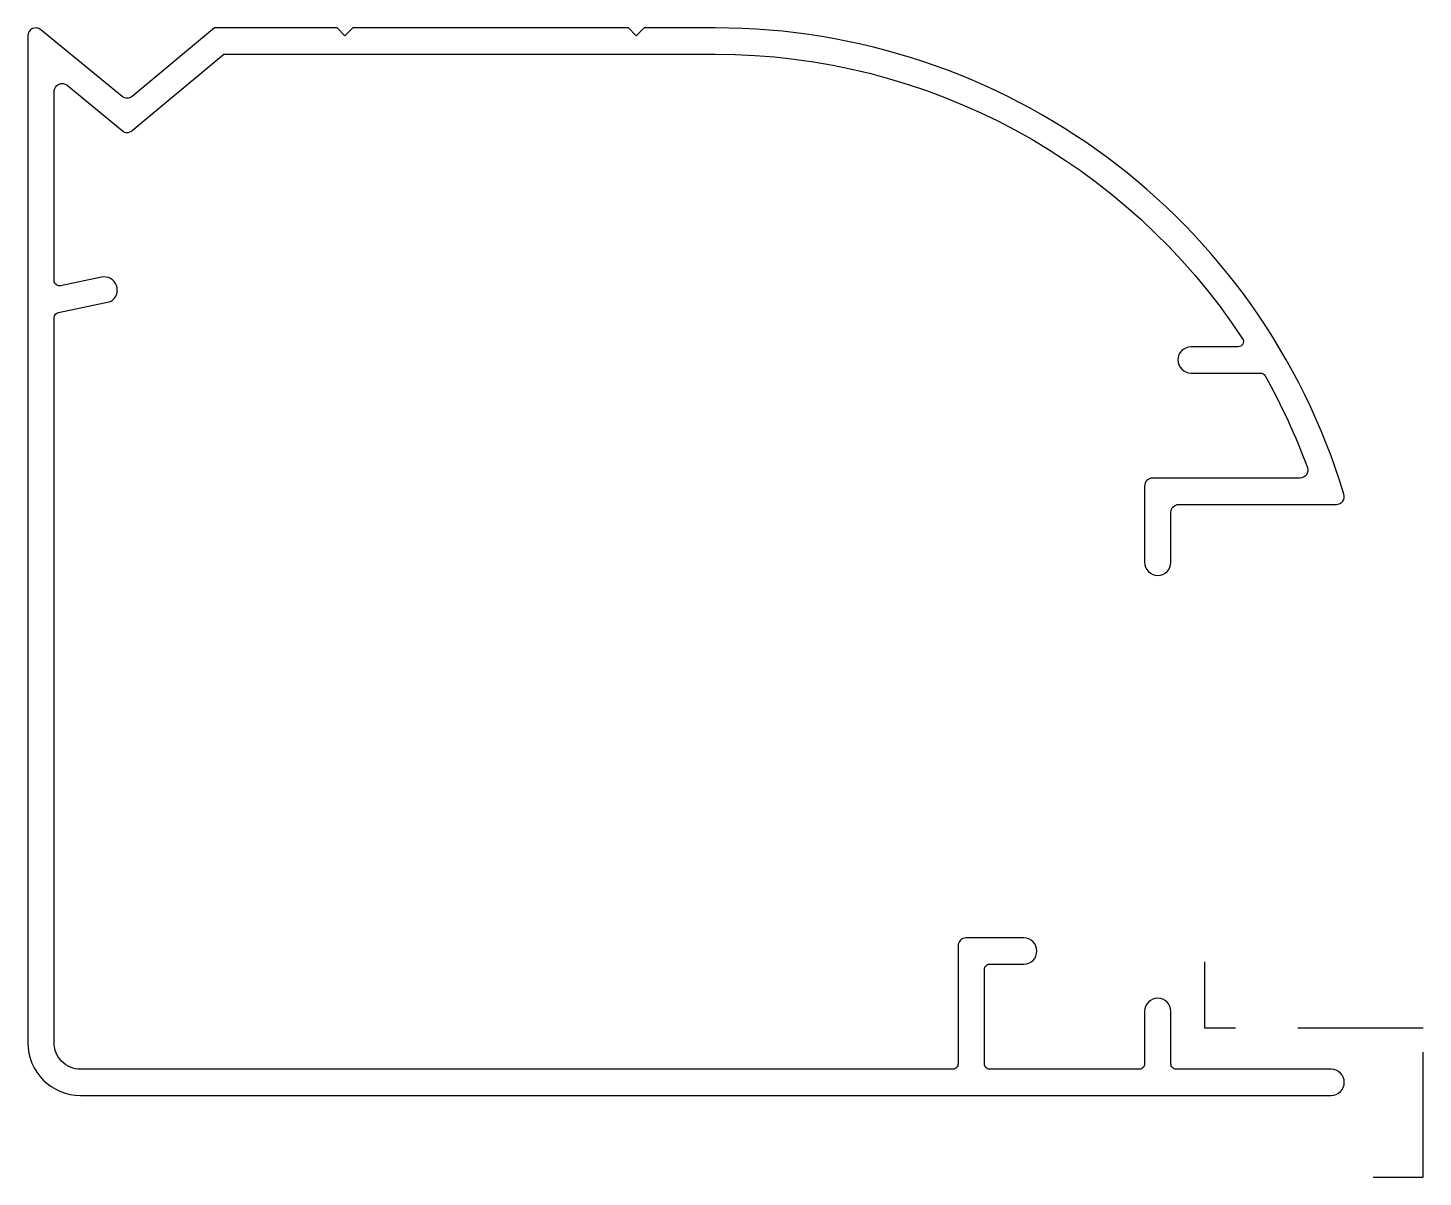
# Model space of a CAD drawing. Extents: x 685.1 to 738.2, y -49.8 to -6.
import ezdxf

# ---------------------------------------------------------------- set-up
doc = ezdxf.new("R2010")
doc.units = 0
doc.header["$LTSCALE"] = 15
doc.linetypes.add('HIDDEN', pattern=[9.525, 6.35, -3.175])
doc.layers.get('0').update_dxf_attribs({"linetype": 'CONTINUOUS'})

msp = doc.modelspace()

# ---------------------------------------------------------------- linework, layer by layer
at = {"color": 0, "linetype": 'CONTINUOUS', "ltscale": 0.05}
for p, q in [((728.875, -18.647), (728.875, -18.647)), ((723.506, -41.15), (723.506, -41.15)), ((735.206, -46.147), (735.206, -46.147))]:
    msp.add_line(p, q, dxfattribs=at)
at = {"color": 0, "linetype": 'HIDDEN', "ltscale": 0.05}
for p, q in [((729.901, -44.082), (729.901, -41.565)), ((738.204, -44.082), (729.901, -44.082)), ((738.204, -49.755), (738.204, -44.082)), ((736.306, -49.755), (738.204, -49.755))]:
    msp.add_line(p, q, dxfattribs=at)
at = {"color": 0, "linetype": 'CONTINUOUS', "ltscale": 0.05}
msp.add_lwpolyline([(687.106, -46.647), (734.706, -46.647, 0.414214), (735.206, -46.147, 0.414214), (734.706, -45.647), (728.806, -45.647, -0.414214), (728.606, -45.447), (728.606, -43.447, 0.414214), (728.106, -42.947, 0.414214), (727.606, -43.447), (727.606, -45.447, -0.414214), (727.406, -45.647), (721.706, -45.647, -0.414214), (721.506, -45.447), (721.506, -41.85, -0.414214), (721.706, -41.65), (723.006, -41.65, 0.414214), (723.506, -41.15, 0.414214), (723.006, -40.65), (720.806, -40.65, 0.414214), (720.506, -40.95), (720.506, -45.447, -0.414214), (720.306, -45.647), (687.106, -45.647, -0.414214), (686.106, -44.647), (686.106, -17.035, -0.355257), (686.265, -16.839), (688.244, -16.427, 0.864149), (687.904, -15.498), (686.346, -15.822, -0.475735), (686.106, -15.626), (686.106, -8.424, -0.633556), (686.596, -8.192), (688.696, -9.919, 0.360339), (689.079, -9.918), (692.567, -7.007), (711.266, -7.007, -0.252666), (731.33, -17.838, -0.596595), (731.163, -18.147), (729.375, -18.147, 0.414214), (728.875, -18.647, 0.414214), (729.375, -19.147), (732.014, -19.147, -0.271062), (732.189, -19.249, -0.040146), (733.799, -22.744, -0.521339), (733.517, -23.147), (727.906, -23.147, 0.414214), (727.606, -23.447), (727.606, -26.347, 0.414214), (728.106, -26.847, 0.414214), (728.606, -26.347), (728.606, -24.447, -0.414214), (728.906, -24.147), (734.906, -24.147, 0.503224), (735.193, -23.76, 0.330474), (711.266, -6.007), (708.561, -6.007), (708.261, -6.307), (707.961, -6.007), (697.472, -6.007), (697.172, -6.307), (696.872, -6.007), (692.205, -6.007), (689.074, -8.619, -0.360339), (688.692, -8.62), (685.596, -6.076, 0.633556), (685.106, -6.307), (685.106, -44.647, 0.414214)], format="xyb", close=True, dxfattribs=at)

doc.saveas('drawing.dxf')
